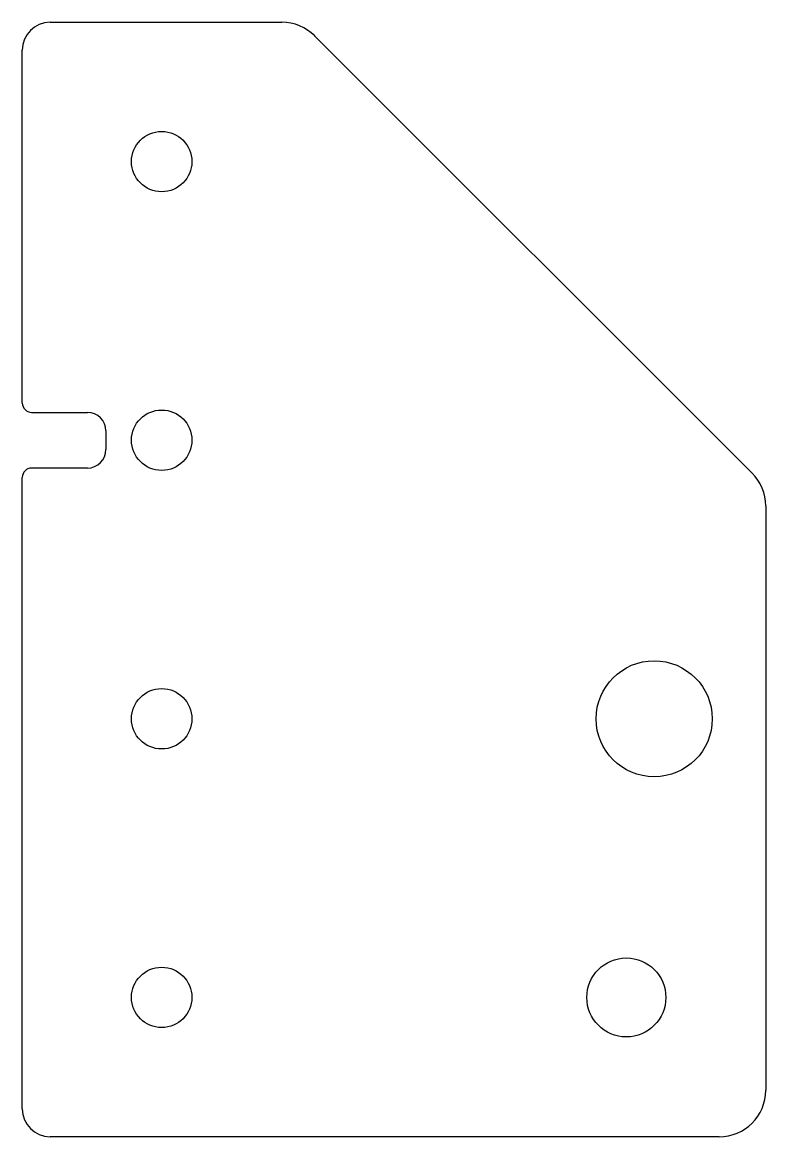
# Model space of a CAD drawing. Header units: millimetres. Extents: x -15 to 65, y -60 to 60.
import ezdxf

# ---------------------------------------------------------------- set-up
doc = ezdxf.new("R2010")
doc.units = ezdxf.units.MM

msp = doc.modelspace()

# ---------------------------------------------------------------- linework, layer by layer
for p, q in [((-12, 60), (12.93, 60)), ((16.46, 58.54), (63.54, 11.46)), ((-15, 19), (-15, 57)), ((-14, 18), (-8, 18)), ((-6, 16), (-6, 14)), ((-8, 12), (-14, 12)), ((-15, -57), (-15, 11)), ((65, 7.93), (65, -55)), ((60, -60), (-12, -60))]:
    msp.add_line(p, q)
for centre, radius in [((0, 45), 3.25), ((0, 15), 3.25), ((53, -15), 6.25), ((0, -15), 3.25), ((50, -45), 4.25), ((0, -45), 3.25)]:
    msp.add_circle(centre, radius)
for centre, radius, start, end in [((-12, 57), 3, 90, -180), ((12.93, 55), 5, 45, 90), ((-14, 19), 1, 180, -90), ((-8, 16), 2, 0, 90), ((-8, 14), 2, -90, 0), ((-14, 11), 1, 90, 180), ((60, 7.93), 5, 0, 45), ((60, -55), 5, -90, 0), ((-12, -57), 3, 180, -90)]:
    msp.add_arc(centre, radius, start, end)

doc.saveas('drawing.dxf')
